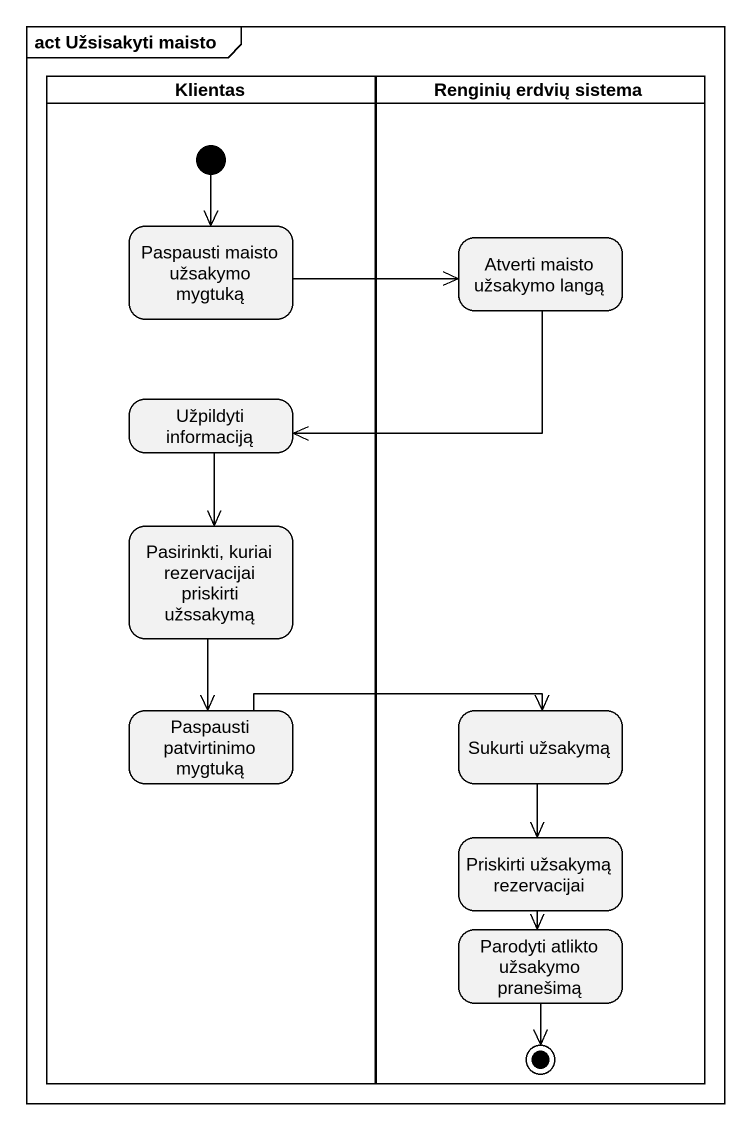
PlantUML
@startuml
mainframe act Užsisakyti maisto
hide empty description
state Klientas <<partition>> {
  state "Paspausti maisto užsakymo mygtuką" as Paspausti_maisto_užsakymo
  state "Užpildyti informaciją" as Užpildyti_informaciją
  state "Pasirinkti, kuriai rezervacijai priskirti užssakymą" as Pasirinkti_kuriai
  state "Paspausti patvirtinimo mygtuką" as Paspausti_patvirtinimo
  [*] --> Paspausti_maisto_užsakymo
}
state "Renginių erdvių sistema" as Renginių_erdvių_sistema <<partition>> {
  state "Atverti maisto užsakymo langą" as Atverti_maisto_užsakymo
  state "Sukurti užsakymą" as Sukurti_užsakymą
  state "Priskirti užsakymą rezervacijai" as Priskirti_užsakymą
  state "Parodyti atlikto užsakymo pranešimą" as Parodyti_atlikto_užsakymo
  Parodyti_atlikto_užsakymo --> [*]
}
Paspausti_maisto_užsakymo -right-> Atverti_maisto_užsakymo
Atverti_maisto_užsakymo -left-> Užpildyti_informaciją
Užpildyti_informaciją --> Pasirinkti_kuriai
Pasirinkti_kuriai --> Paspausti_patvirtinimo
Paspausti_patvirtinimo -right-> Sukurti_užsakymą
Sukurti_užsakymą --> Priskirti_užsakymą
Priskirti_užsakymą --> Parodyti_atlikto_užsakymo
@enduml
